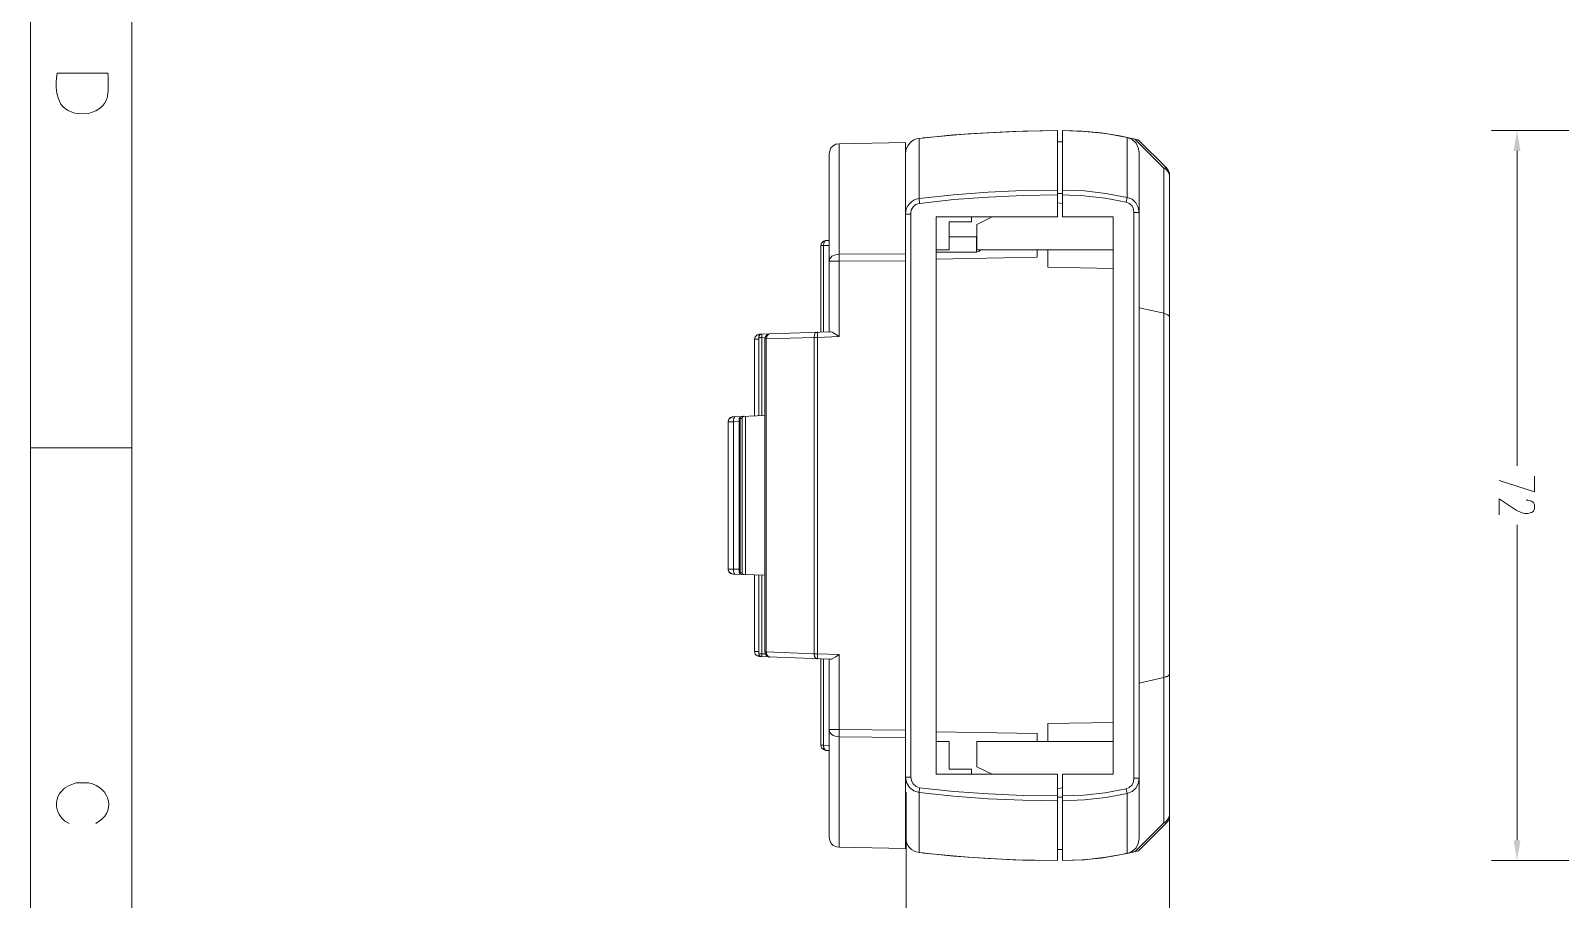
# Model space of a CAD drawing. Header units: millimetres. Extents: x -66 to 230, y -62 to 358.
# Drawn here: x -66.4 to 84.4, y 103.5 to 189.2 of the extents above; entities that cross this region are included whole.
import ezdxf

# ---------------------------------------------------------------- set-up
doc = ezdxf.new("R2010")
doc.units = ezdxf.units.MM

msp = doc.modelspace()

# ---------------------------------------------------------------- hatches: boundary and pattern name
h = msp.add_hatch(color=0)
h.dxf.hatch_style = 2
h.paths.add_polyline_path([(80.45, 177.32), (79.77, 177.32), (80.11, 179.33)])
h = msp.add_hatch(color=0)
h.dxf.hatch_style = 2
h.paths.add_polyline_path([(80.45, 109.34), (79.77, 109.34), (80.11, 107.36)])

# ---------------------------------------------------------------- linework, layer by layer
at = {"color": 0, "lineweight": 0}
for points in [[(-66.45, 357.92), (-66.45, -61.88)], [(-56.48, 347.96), (-56.48, -51.91)], [(13.27, 178), (12.96, 177.97), (12.68, 177.82), (12.47, 177.6), (12.34, 177.32), (12.28, 177.02)], [(13.27, 178), (19.81, 178.13)], [(13.27, 178), (13.27, 167.14)], [(21.17, 178.53), (20.89, 178.49), (20.64, 178.39), (20.41, 178.24), (20.21, 178.05), (20.05, 177.83), (19.92, 177.58), (19.84, 177.32), (19.81, 177.05)], [(19.81, 178.13), (19.81, 108.54)], [(34.81, 179.33), (31.38, 179.27), (27.99, 179.11), (24.56, 178.9), (21.17, 178.53)], [(21.17, 172.63), (21.17, 178.53)], [(21.6, 178.59), (21.51, 178.59)], [(34.81, 179.33), (30.4, 179.24), (26.01, 178.99), (21.6, 178.59)], [(21.6, 178.59), (21.63, 178.59)], [(34.81, 179.33), (34.81, 170.81)], [(35.3, 178.22), (34.81, 178.22)], [(35.3, 179.33), (35.3, 170.81)], [(41.66, 178.65), (39.56, 179.02), (37.46, 179.24), (35.3, 179.33)], [(42.77, 178.4), (40.95, 178.81), (39.1, 179.08), (37.22, 179.27), (35.33, 179.33)], [(41.66, 172.73), (41.66, 178.65)], [(41.66, 178.65), (42.43, 178.47), (42.65, 178.4)], [(41.66, 178.65), (42.15, 178.44), (42.56, 178.07), (42.77, 177.63), (42.86, 177.17)], [(45.3, 175.6), (42.43, 178.47)], [(42.8, 178.37), (42.65, 178.4)], [(45.55, 175.63), (42.8, 178.37)], [(122.15, 179.33), (77.61, 179.33)], [(12.28, 159.49), (12.28, 177.02)], [(42.86, 177.17), (42.86, 109.52)], [(80.11, 177.32), (80.11, 146.25)], [(45.55, 175.63), (45.43, 175.66), (45.3, 175.6), (45.49, 175.5), (45.73, 175.26), (45.86, 174.92)], [(45.3, 175.6), (45.3, 111.07)], [(45.86, 174.92), (45.83, 175.16), (45.7, 175.41), (45.55, 175.63)], [(45.86, 174.92), (45.86, 111.78)], [(21.17, 172.63), (20.88, 172.56), (20.63, 172.45), (20.4, 172.3), (20.2, 172.11), (20.05, 171.9), (19.92, 171.66), (19.85, 171.39), (19.81, 171.09)], [(21.2, 172.14), (21.02, 172.11), (20.85, 172.03), (20.7, 171.92), (20.57, 171.79), (20.46, 171.63), (20.39, 171.46), (20.34, 171.27), (20.34, 171.09)], [(34.81, 173.44), (31.38, 173.41), (27.96, 173.25), (24.56, 172.97), (21.17, 172.63)], [(21.2, 172.14), (21.17, 172.63)], [(34.81, 172.97), (31.41, 172.91), (27.99, 172.76), (24.59, 172.51), (21.2, 172.14)], [(35.3, 173.1), (34.81, 173.1)], [(35.33, 172.14), (34.81, 172.2)], [(41.66, 172.73), (39.56, 173.13), (37.46, 173.37), (35.3, 173.44)], [(41.57, 172.26), (39.5, 172.66), (37.4, 172.88), (35.3, 172.97)], [(41.57, 172.26), (41.66, 172.73)], [(42.34, 171.25), (42.31, 171.58), (42.15, 171.89), (41.88, 172.14), (41.57, 172.26)], [(42.86, 171.25), (42.77, 171.74), (42.52, 172.2), (42.15, 172.54), (41.66, 172.73)], [(20.34, 171.09), (19.81, 171.09)], [(20.34, 171.09), (20.34, 115.57)], [(34.81, 170.81), (22.84, 170.81)], [(22.84, 170.81), (22.84, 115.85)], [(26.32, 170.81), (26.32, 170.32)], [(28.36, 170.81), (26.85, 170.07)], [(35.3, 170.81), (40.3, 170.81)], [(40.3, 115.85), (40.3, 170.81)], [(42.34, 171.25), (42.86, 171.25)], [(42.34, 115.45), (42.34, 171.25)], [(26.32, 170.32), (24.13, 170.32)], [(24.13, 167.57), (24.13, 170.32)], [(26.85, 167.57), (26.85, 170.07)], [(11.97, 168.47), (11.73, 168.41), (11.54, 168.22), (11.48, 167.97)], [(11.73, 167.97), (11.48, 167.97)], [(11.48, 159.46), (11.48, 167.97)], [(11.97, 168.47), (11.91, 168.47), (11.91, 168.44), (11.88, 168.44), (11.88, 168.41), (11.85, 168.41), (11.85, 168.37), (11.82, 168.37), (11.82, 168.34), (11.79, 168.34), (11.79, 168.28), (11.76, 168.25), (11.76, 168.16), (11.73, 168.1), (11.73, 167.97)], [(11.73, 167.97), (12.28, 167.97)], [(11.73, 167.97), (11.73, 159.46)], [(12.28, 168.47), (11.97, 168.47)], [(22.84, 167.57), (24.13, 167.57)], [(24.13, 168.84), (26.82, 168.84)], [(26.82, 168.84), (26.82, 167.33)], [(26.85, 168.84), (26.82, 168.84)], [(26.82, 167.33), (27.06, 167.39), (27.25, 167.57)], [(40.3, 167.57), (26.85, 167.57)], [(32.8, 167.57), (32.8, 166.83)], [(33.85, 165.84), (33.85, 167.57)], [(13.27, 167.14), (12.9, 167.07), (12.56, 166.92), (12.48, 166.84), (12.41, 166.78), (12.36, 166.72), (12.31, 166.62), (12.31, 166.55), (12.3, 166.52), (12.28, 166.5), (12.28, 166.43)], [(19.81, 166.46), (13.27, 166.43), (12.28, 166.43)], [(19.81, 167.17), (13.27, 167.14)], [(13.27, 166.43), (13.27, 167.14)], [(13.27, 166.43), (13.27, 159.02)], [(22.84, 167.33), (26.82, 167.33)], [(22.84, 166.65), (32.8, 166.83)], [(40.3, 165.72), (33.85, 165.84)], [(42.86, 161.83), (45.3, 161.31)], [(45.3, 161.31), (45.64, 161.15), (45.8, 161.06), (45.86, 160.88)], [(5.43, 159.24), (5.18, 159.18), (5, 158.99), (4.94, 158.75)], [(4.94, 151.19), (4.94, 158.75)], [(5.34, 158.75), (4.94, 158.75)], [(5.65, 159.24), (5.49, 159.21), (5.4, 159.09), (5.34, 158.93)], [(5.34, 151.19), (5.34, 158.93)], [(5.65, 158.93), (5.34, 158.93)], [(5.43, 159.24), (5.4, 159.24), (5.4, 159.15), (5.37, 159.15)], [(5.37, 159.15), (5.37, 159.05)], [(12.4, 159.49), (5.43, 159.24)], [(5.65, 159.24), (5.65, 158.93)], [(5.65, 158.93), (5.98, 158.96)], [(5.65, 158.93), (5.65, 151.22)], [(6.45, 159.27), (6.2, 159.21), (6.02, 159.02), (5.95, 158.78)], [(6.08, 158.78), (5.95, 158.78)], [(5.95, 127.92), (5.95, 158.78)], [(6.45, 159.27), (6.36, 159.27), (6.29, 159.21), (6.23, 159.18), (6.23, 159.15), (6.14, 159.05), (6.14, 159.02), (6.11, 158.99), (6.11, 158.87), (6.08, 158.81), (6.08, 158.78)], [(6.08, 158.78), (10.8, 158.93)], [(6.08, 158.78), (6.08, 127.92)], [(10.8, 158.93), (10.8, 159.05), (10.83, 159.12), (10.83, 159.18), (10.86, 159.21), (10.89, 159.27), (10.92, 159.34), (10.99, 159.39), (11.07, 159.42), (11.14, 159.43)], [(11.14, 158.93), (10.8, 158.93)], [(10.8, 127.73), (10.8, 158.93)], [(11.14, 159.43), (11.17, 159.43)], [(11.14, 159.43), (11.14, 158.93)], [(11.14, 158.93), (13.27, 159.02)], [(11.14, 158.93), (11.14, 127.73)], [(12.4, 159.49), (12.47, 159.49), (12.59, 159.43), (12.93, 159.23), (13.27, 159.02)], [(2.74, 151.09), (2.68, 151.06), (2.53, 150.97), (2.41, 150.85), (2.34, 150.66), (2.34, 150.6)], [(2.81, 151.09), (2.56, 151.03), (2.41, 150.85), (2.34, 150.6)], [(2.74, 151.09), (2.81, 151.09)], [(2.81, 151.09), (5.95, 151.22)], [(2.87, 150.6), (2.87, 150.82), (2.9, 150.88), (2.9, 150.94), (2.93, 150.97), (2.93, 151.03), (2.96, 151.06), (2.96, 151.09), (2.99, 151.09), (3.02, 151.12)], [(3.64, 151.12), (3.49, 151.06), (3.42, 150.94)], [(3.42, 135.75), (3.42, 150.94)], [(3.52, 150.94), (3.42, 150.94)], [(3.67, 151.12), (3.61, 151.12), (3.61, 151.09), (3.58, 151.09), (3.55, 151.06), (3.55, 151.03), (3.52, 151.03), (3.52, 150.94)], [(3.52, 150.94), (3.52, 135.75)], [(3.7, 150.94), (3.52, 150.94)], [(3.92, 151.15), (3.89, 151.15), (3.86, 151.12), (3.82, 151.12), (3.79, 151.09), (3.76, 151.09), (3.73, 151.06), (3.73, 151.03), (3.7, 151.03), (3.7, 150.94)], [(3.7, 135.72), (3.7, 150.94)], [(4.04, 135.54), (4.04, 151.15)], [(2.34, 136.06), (2.34, 150.6)], [(2.34, 150.6), (2.87, 150.6)], [(2.87, 150.6), (3.42, 150.63)], [(2.87, 150.6), (2.87, 136.06)], [(-66.45, 148.04), (-56.48, 148.04)], [(78.35, 144.8), (81.84, 143.69), (81.84, 145.23)], [(81.01, 142.88), (81.19, 142.88), (81.53, 142.79), (81.69, 142.67), (81.84, 142.45), (81.84, 141.99), (81.69, 141.77), (81.53, 141.65), (81.19, 141.56), (80.85, 141.56), (80.51, 141.65), (80.02, 141.9), (78.35, 143.01), (78.35, 141.43)], [(80.11, 109.34), (80.11, 140.45)], [(2.34, 136.06), (2.34, 136), (2.41, 135.85), (2.53, 135.72), (2.68, 135.6), (2.81, 135.57)], [(2.34, 136.06), (2.41, 135.82), (2.56, 135.66), (2.81, 135.57)], [(2.87, 136.06), (2.34, 136.06)], [(3.42, 136.06), (2.87, 136.06)], [(3.02, 135.57), (2.99, 135.57), (2.96, 135.6), (2.96, 135.63), (2.93, 135.63), (2.93, 135.69), (2.9, 135.72), (2.9, 135.79), (2.87, 135.85), (2.87, 136.06)], [(3.42, 135.75), (3.49, 135.6), (3.64, 135.54), (3.61, 135.57)], [(3.52, 135.75), (3.42, 135.75)], [(3.7, 135.72), (3.52, 135.75)], [(3.52, 135.75), (3.52, 135.66), (3.55, 135.63), (3.55, 135.6), (3.58, 135.6), (3.58, 135.57), (3.61, 135.57)], [(2.81, 135.57), (5.95, 135.48)], [(3.64, 135.54), (3.67, 135.54)], [(3.7, 135.72), (3.7, 135.66), (3.73, 135.63), (3.73, 135.6), (3.76, 135.6), (3.76, 135.57), (3.82, 135.57), (3.86, 135.54), (3.92, 135.54)], [(4.94, 127.95), (4.94, 135.51)], [(5.34, 127.73), (5.34, 135.48)], [(5.65, 135.48), (5.65, 127.73)], [(4.94, 127.95), (5.34, 127.95)], [(4.94, 127.95), (5, 127.7), (5.18, 127.52), (5.43, 127.45)], [(5.34, 127.73), (5.65, 127.73)], [(5.34, 127.73), (5.4, 127.58), (5.49, 127.48), (5.65, 127.42)], [(5.37, 127.61), (5.37, 127.55)], [(5.37, 127.55), (5.4, 127.52), (5.4, 127.45), (5.43, 127.45)], [(5.43, 127.45), (12.4, 127.21)], [(5.98, 127.73), (5.65, 127.73)], [(5.65, 127.73), (5.65, 127.42)], [(5.95, 127.92), (6.08, 127.92)], [(5.95, 127.92), (6.02, 127.67), (6.2, 127.48), (6.45, 127.39)], [(10.8, 127.73), (6.08, 127.92)], [(6.08, 127.92), (6.08, 127.85), (6.11, 127.82), (6.11, 127.7), (6.14, 127.67), (6.14, 127.61), (6.23, 127.52), (6.23, 127.48), (6.29, 127.45), (6.32, 127.42), (6.39, 127.42), (6.42, 127.39), (6.45, 127.39)], [(10.8, 127.73), (11.14, 127.73)], [(11.14, 127.24), (11.08, 127.24), (11.08, 127.27), (11, 127.28), (10.95, 127.33), (10.9, 127.39), (10.86, 127.45), (10.83, 127.48), (10.83, 127.58), (10.8, 127.61), (10.8, 127.73)], [(13.27, 127.67), (11.14, 127.73)], [(11.14, 127.73), (11.14, 127.24)], [(11.14, 127.24), (11.17, 127.24)], [(11.48, 118.72), (11.48, 127.24)], [(11.73, 127.21), (11.73, 118.72)], [(12.28, 109.68), (12.28, 127.21)], [(13.27, 127.67), (12.94, 127.44), (12.59, 127.24), (12.53, 127.21), (12.4, 127.21)], [(13.27, 127.67), (13.27, 120.26)], [(42.86, 124.83), (45.3, 125.39)], [(45.3, 125.39), (45.39, 125.42), (45.46, 125.45), (45.52, 125.45), (45.55, 125.48), (45.61, 125.48), (45.7, 125.57), (45.76, 125.6), (45.8, 125.63), (45.8, 125.66), (45.83, 125.69), (45.83, 125.73), (45.86, 125.76), (45.86, 125.79)], [(40.3, 120.97), (33.85, 120.85)], [(33.85, 119.09), (33.85, 120.85)], [(12.28, 120.26), (13.27, 120.26)], [(13.27, 119.55), (13.1, 119.56), (12.89, 119.6), (12.7, 119.68), (12.56, 119.77), (12.49, 119.82), (12.45, 119.86), (12.43, 119.87), (12.41, 119.89), (12.4, 119.92), (12.37, 119.97), (12.31, 120.05), (12.31, 120.14), (12.28, 120.17), (12.28, 120.26)], [(19.81, 120.2), (13.27, 120.26)], [(13.27, 119.55), (13.27, 120.26)], [(13.27, 119.55), (13.27, 108.66)], [(13.27, 119.55), (19.81, 119.49)], [(22.84, 120.02), (32.8, 119.86)], [(32.8, 119.86), (32.8, 119.09)], [(11.48, 118.72), (11.73, 118.72)], [(11.48, 118.72), (11.54, 118.47), (11.73, 118.29), (11.97, 118.2)], [(12.28, 118.69), (11.73, 118.72)], [(11.73, 118.72), (11.73, 118.57), (11.76, 118.53), (11.76, 118.41), (11.79, 118.38), (11.79, 118.35), (11.85, 118.29), (11.85, 118.26), (11.88, 118.26), (11.88, 118.23), (11.94, 118.23), (11.97, 118.2)], [(12.28, 118.2), (11.97, 118.2)], [(22.84, 119.09), (24.13, 119.09)], [(24.13, 119.09), (24.13, 116.34)], [(26.85, 116.59), (26.85, 119.09)], [(40.3, 119.09), (26.85, 119.09)], [(26.32, 116.34), (24.13, 116.34)], [(26.32, 116.34), (26.32, 115.85)], [(26.85, 116.59), (28.36, 115.85)], [(-60.03, 111), (-59.67, 111.21), (-59.38, 111.45), (-59.14, 111.71), (-58.96, 111.99), (-58.83, 112.29), (-58.76, 112.59), (-58.74, 112.9), (-58.77, 113.21), (-58.85, 113.51), (-58.99, 113.79), (-59.16, 114.07), (-59.39, 114.32), (-59.66, 114.54), (-59.98, 114.74), (-60.34, 114.9), (-60.74, 115.02), (-61.94, 115.02), (-62.65, 114.74), (-63.11, 114.49), (-63.61, 113.94), (-63.79, 113.51), (-63.88, 113.08), (-63.89, 112.65), (-63.8, 112.25), (-63.63, 111.87), (-63.38, 111.53), (-63.06, 111.23), (-62.65, 111)], [(20.34, 115.57), (19.81, 115.57)], [(19.81, 115.57), (19.93, 115.05), (20.21, 114.55), (20.64, 114.21), (21.17, 114.06)], [(20.34, 115.57), (20.4, 115.2), (20.58, 114.89), (20.86, 114.65), (21.2, 114.52)], [(34.81, 115.85), (22.84, 115.85)], [(34.81, 115.85), (34.81, 107.36)], [(35.3, 107.36), (35.3, 115.85)], [(35.3, 115.85), (40.3, 115.85)], [(41.57, 114.4), (41.88, 114.55), (42.15, 114.8), (42.31, 115.11), (42.34, 115.45)], [(41.66, 113.94), (42.15, 114.15), (42.52, 114.49), (42.77, 114.92), (42.86, 115.45)], [(42.34, 115.45), (42.86, 115.45)], [(19.87, 114.09), (19.87, 97.3)], [(21.2, 114.52), (21.17, 114.06)], [(21.17, 108.13), (21.17, 114.06)], [(21.17, 114.06), (24.56, 113.69), (27.96, 113.44), (31.38, 113.29), (34.81, 113.23)], [(21.2, 114.52), (24.59, 114.15), (27.99, 113.91), (31.41, 113.75), (34.81, 113.72)], [(34.81, 114.46), (35.33, 114.52)], [(35.3, 113.6), (34.81, 113.6)], [(35.3, 113.72), (37.4, 113.78), (39.5, 114.03), (41.57, 114.4)], [(35.3, 113.23), (37.46, 113.32), (39.56, 113.57), (41.66, 113.94)], [(41.57, 114.4), (41.66, 113.94)], [(41.66, 108.04), (41.66, 113.94)], [(45.86, 114.09), (45.86, 97.3)], [(45.86, 111.78), (45.73, 111.44), (45.49, 111.19), (45.3, 111.07), (45.43, 111.04), (45.55, 111.07)], [(45.55, 111.07), (45.7, 111.25), (45.83, 111.5), (45.86, 111.78)], [(42.43, 108.2), (45.3, 111.07)], [(42.8, 108.29), (45.55, 111.07)], [(12.28, 109.68), (12.32, 109.45), (12.38, 109.26), (12.46, 109.09), (12.56, 108.96), (12.69, 108.84), (12.85, 108.76), (13.04, 108.7), (13.27, 108.66)], [(13.27, 108.66), (19.81, 108.54)], [(19.81, 109.62), (19.86, 109.33), (19.94, 109.07), (20.06, 108.83), (20.22, 108.62), (20.4, 108.44), (20.63, 108.3), (20.88, 108.2), (21.17, 108.13)], [(42.86, 109.52), (42.77, 109.03), (42.56, 108.6)], [(21.17, 108.13), (24.56, 107.79), (27.99, 107.55), (31.38, 107.39), (34.81, 107.36)], [(21.51, 108.1), (21.6, 108.07)], [(21.6, 108.1), (21.6, 108.07)], [(21.6, 108.07), (26.01, 107.67), (30.4, 107.42), (34.81, 107.36)], [(35.3, 108.44), (34.81, 108.44)], [(35.3, 107.36), (37.46, 107.42), (39.56, 107.67), (41.66, 108.04), (42.8, 108.29)], [(35.33, 107.36), (37.22, 107.42), (39.1, 107.58), (40.95, 107.89), (42.77, 108.29)], [(42.31, 108.35), (42.03, 108.17), (41.66, 108.04)], [(42.31, 108.35), (42.56, 108.6)], [(121.68, 107.36), (77.61, 107.36)]]:
    msp.add_lwpolyline(points, dxfattribs=at)
msp.add_lwpolyline([(-63.82, 184.98), (-58.82, 184.98), (-58.81, 184.59), (-58.8, 184.23), (-58.79, 183.89), (-58.79, 183.56), (-58.8, 183.26), (-58.82, 182.97), (-58.87, 182.7), (-58.94, 182.45), (-59.03, 182.21), (-59.16, 181.99), (-59.31, 181.79), (-59.51, 181.6), (-59.75, 181.43), (-60.03, 181.27), (-60.36, 181.13), (-60.74, 181), (-61.23, 180.97), (-61.68, 180.99), (-62.08, 181.05), (-62.44, 181.15), (-62.75, 181.29), (-63.02, 181.47), (-63.26, 181.69), (-63.45, 181.93), (-63.61, 182.21), (-63.73, 182.53), (-63.82, 182.87), (-63.88, 183.24), (-63.91, 183.64), (-63.91, 184.06), (-63.88, 184.51)], close=True, dxfattribs=at)

doc.saveas('drawing.dxf')
